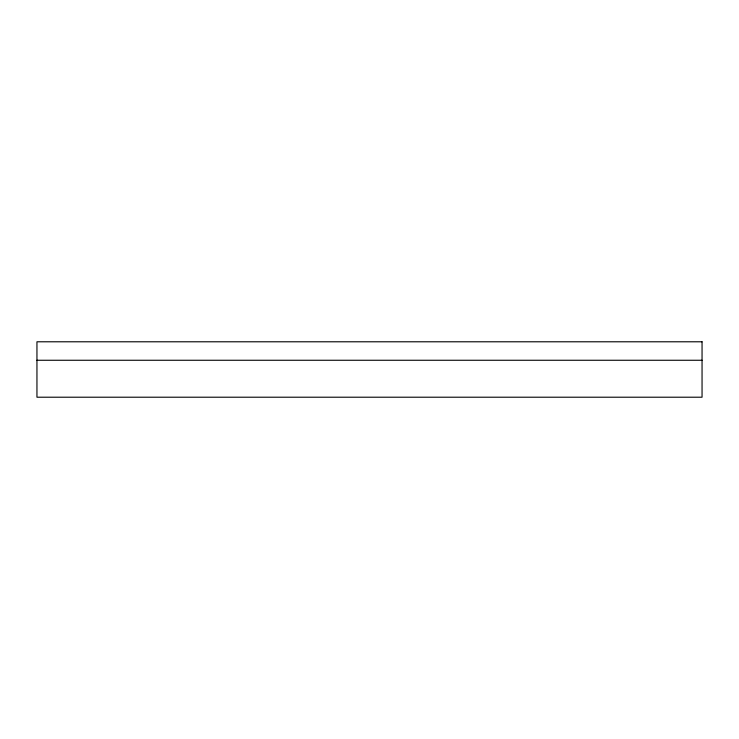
<?xml version="1.0" encoding="UTF-8"?>
<svg xmlns="http://www.w3.org/2000/svg" width="739" height="739" viewBox="0 0 739 739"><rect width="100%" height="100%" fill="white"/><g stroke="black" fill="none" stroke-linecap="round" stroke-linejoin="round"><path stroke-width="1.11" d="M36.95 360.262L702.05 360.262M702.05 341.787L36.95 341.787L36.95 397.212L702.05 397.212L702.05 341.787"/></g></svg>
